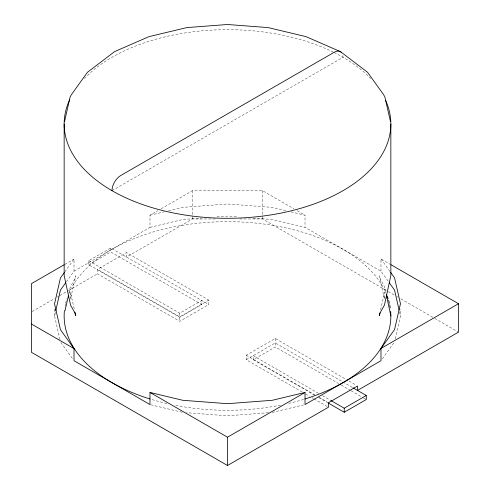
<?xml version="1.0" encoding="UTF-8"?>
<svg xmlns="http://www.w3.org/2000/svg" width="490" height="490" viewBox="0 0 490 490"><rect width="100%" height="100%" fill="white"/><g stroke="black" fill="none" stroke-linecap="round" stroke-linejoin="round"><path stroke-width="0.37" stroke-dasharray="2.45 1.84" d="M59.939 339.588L54.549 315.964L55.388 312.271M69.023 293.069C69.084 286.448 74.168 281.848 75.76 275.79L70.407 299.261L70.787 295.752L70.407 292.242L74.425 309.852M380.577 309.852L384.589 292.242L384.215 295.752L384.589 299.261L379.236 275.79C380.834 281.848 385.918 286.448 385.979 293.069M395.228 338.853L400.452 315.964L400.452 309.074M64.821 271.895L74.008 259.081L74.008 271.209L66.132 282.191M382.304 358.888L394.119 342.418M111.996 190.671L343.006 57.299A12.373 7.142 -60 0 0 342.706 54.856M64.852 264.367L74.008 259.081M74.008 271.209L149.983 227.348L149.983 215.22L157.829 210.688M161.1 208.801L192.496 190.671L262.499 190.671L293.896 208.801M88.721 260.692L179.72 313.233L201.776 300.505L201.776 304.547L179.72 317.275L88.721 264.735L88.721 260.692L110.771 247.965L208.777 304.547L208.777 300.101L126.518 252.613L97.467 269.384L97.467 273.83L179.72 321.318L208.777 304.547M88.721 264.735L110.771 252.007L201.776 304.547M32.15 311.542L54.586 298.588M57.226 297.062L59.204 295.923M59.866 295.543L67.779 290.968M68.441 290.588L97.467 273.83M215.324 218.963L192.496 218.963L126.518 257.054L126.518 252.613M208.777 300.101L179.72 316.871L97.467 269.384M302.159 392.006L246.225 359.715L246.225 355.268L275.276 338.492L346.344 379.523M246.225 359.715L275.276 342.939L353.088 387.866M318.512 393.36L253.226 355.673L253.226 359.715L275.276 346.981L338.584 383.529M149.983 215.22L164.125 211.839M168.591 210.774L182.739 207.386L227.501 203.987L272.262 207.386L286.405 210.774M149.983 227.348L182.739 219.514L201.702 218.068M272.262 412.415L303.531 404.936M216.88 216.917L227.501 216.108L238.122 216.917M268.471 412.702L227.501 415.814L186.531 412.702M239.671 218.963L262.499 218.963L387.651 291.219M253.293 218.068L272.262 219.514L305.019 227.348L380.987 271.209L388.864 282.191M290.876 211.839L305.019 215.22L305.019 227.348M150.724 404.758L182.739 412.415M380.987 271.209L380.987 258.959L390.267 264.318M297.167 210.688L305.019 215.22M388.313 291.605L394.272 295.047M396.925 296.572L398.248 297.338M400.9 298.869L434.005 317.986M434.667 318.365L458.505 332.128M348.972 381.042L356.212 385.22M341.218 385.054L350.454 390.383M351.11 390.763L362.98 397.617M363.641 397.996L366.281 399.522M322.469 395.644L331.038 400.593M246.225 355.268L314.66 394.775M319.266 397.439L327.161 401.996M253.226 359.715L314.555 395.118M318.512 397.402L327.081 402.351M305.448 393.905L309.398 396.183M312.026 397.702L313.343 398.462M314.004 398.842L327.822 406.823M380.987 258.959L390.181 271.772M60.883 342.418L72.698 358.888M399.442 311.53L400.452 315.964M275.276 338.492L275.276 346.981M262.499 190.671L262.499 218.963M192.496 190.671L192.496 218.963M179.72 313.233L179.72 321.318M110.771 247.965L110.771 252.007M54.549 309.141L54.549 315.964M303.561 399.424A163.348 94.307 0 0 1 288.132 403.533M280.537 405.163A163.348 94.307 0 0 1 174.464 405.163M166.87 403.533A163.348 94.307 0 0 1 150.73 399.203M65.017 306.268A163.348 94.307 0 0 1 65.464 304.027M65.636 303.279A163.348 94.307 0 0 1 66.873 298.827M68.765 293.712A163.348 94.307 0 0 1 226.858 221.658A163.348 94.307 0 0 1 385.924 292.989M84.347 78.559A163.348 94.307 0 0 1 333.414 52.191M334.082 52.522A163.348 94.307 0 0 1 370.648 78.559"/><path stroke-width="0.73" d="M64.576 121.373L70.125 97.026L71.32 94.772L87.471 72.257L114.556 51.634L148.917 36.658L186.825 27.593L227.501 24.5L268.177 27.593L306.079 36.658L340.44 51.634L367.524 72.257L383.682 94.772L384.871 97.026L390.426 121.373M55.725 310.795L60.442 290.117L65.697 282.797M64.992 310.733L68.52 295.28M379.909 312.785L379.236 315.719L380.32 312.485L384.466 305.062L390.849 275.545L390.849 123.988M64.38 272.501L60.442 277.995L54.549 303.837L60.442 329.678L74.008 348.592L74.008 360.72L149.983 404.581L149.983 392.453L182.739 400.287L227.501 403.687L272.262 400.287L305.019 392.453L305.019 404.581L380.987 360.72L380.987 348.47L394.554 329.562L400.452 303.714L394.554 277.873L390.616 272.385M64.196 264.747L31.495 283.63L31.495 352.335L227.501 465.5L328.478 407.202L328.478 402.755L357.529 385.985L357.529 390.426L458.505 332.128L458.505 303.714L390.928 264.698M380.987 348.47L458.505 303.714M149.983 392.453L227.501 437.209L305.019 392.453M331.038 400.593L344.231 408.213L366.281 395.479L366.281 399.522L344.231 412.255L327.743 402.737M353.088 387.866L366.281 395.479M31.495 324.043L74.008 348.592M389.305 282.797L394.554 290.117L399.105 310.054M386.31 294.545L390.849 315.964M74.927 312.05L75.76 315.719L74.682 312.485L70.535 305.062L64.153 275.545L64.153 123.988M344.231 408.213L344.231 412.255M227.501 437.209L227.501 465.5M390.665 311.499A163.348 94.307 0 0 1 304.976 398.989M150.02 398.989A163.348 94.307 0 0 1 64.398 310.758M387.106 295.893A163.348 94.307 0 0 1 388.129 298.827M388.582 300.303A163.348 94.307 0 0 1 389.36 303.279M389.691 304.774A163.348 94.307 0 0 1 390.23 307.763M385.606 100.291A163.348 94.307 0 0 1 226.858 218.295A163.348 94.307 0 0 1 69.721 99.574M341.42 52.418A12.373 7.142 -60 0 0 334.254 52.246L120.748 175.518A12.373 7.142 -60 0 0 111.996 190.671"/></g></svg>
